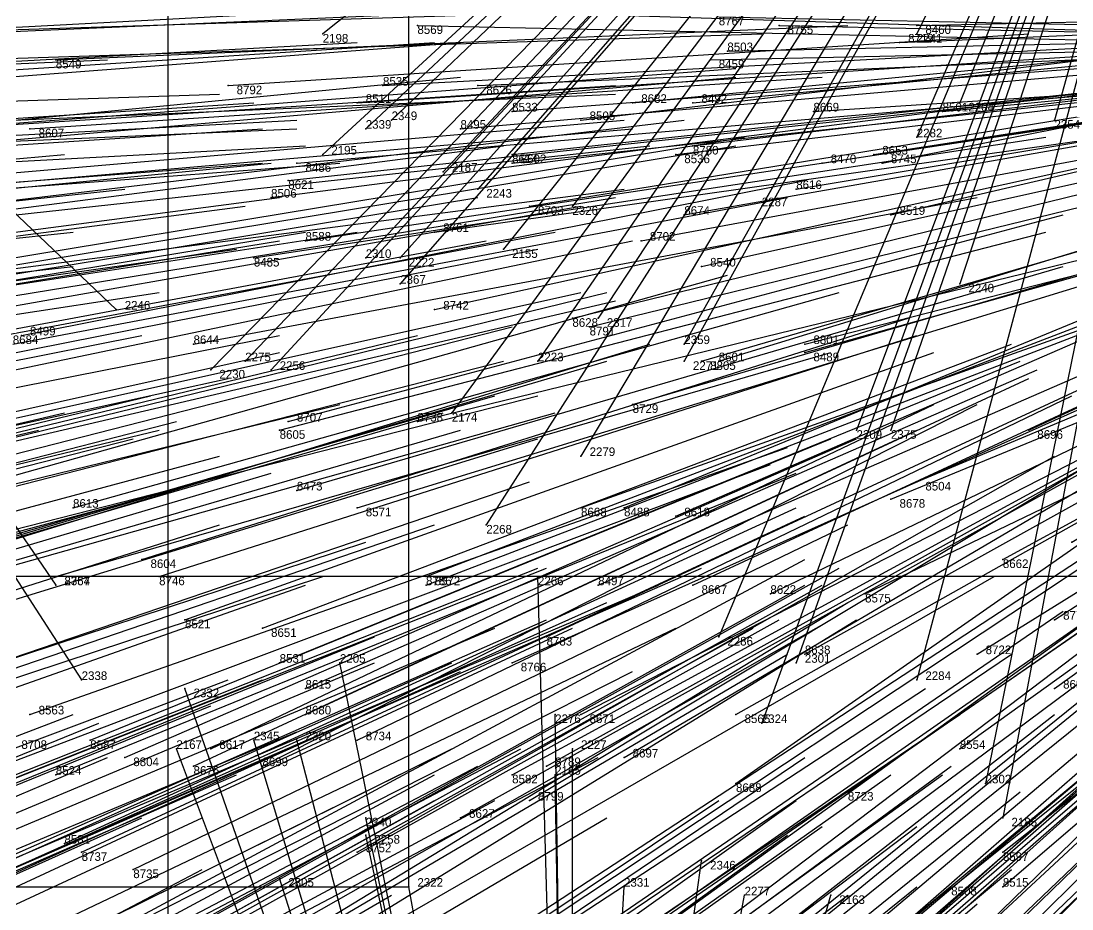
# Model space of a CAD drawing. Extents: x -0.5 to 0.59, y -0.5 to 0.59.
# Drawn here: x -0.23 to -0.108, y -0.1086 to -0.0055 of the extents above; entities that cross this region are included whole.
import ezdxf

# ---------------------------------------------------------------- set-up
doc = ezdxf.new("R2010")
doc.units = 0
for name, color, linetype in [('Clients', 3, 'CONTINUOUS'), ('Facilities', 3, 'CONTINUOUS'), ('Facilities_lines', 3, 'CONTINUOUS'), ('Min_max_boxes', 1, 'CONTINUOUS'), ('Normals', 1, 'CONTINUOUS'), ('Source_points', 5, 'CONTINUOUS'), ('Text', 3, 'CONTINUOUS')]:
    doc.layers.add(name, color=color, linetype=linetype)

msp = doc.modelspace()

# ---------------------------------------------------------------- linework, layer by layer
at = {"layer": 'Clients', "color": 5}
for p in [(-0.195, -0.007, -1.25), (-0.126, -0.007, -1.25), (-0.121, -0.015, -1.25), (-0.187, -0.017, -1.25), (-0.11, -0.017, -1.25), (-0.19, -0.018, -1.25), (-0.126, -0.019, -1.25), (-0.195, -0.021, -1.25), (-0.181, -0.023, -1.25), (-0.177, -0.025, -1.25), (-0.166, -0.027, -1.25), (-0.144, -0.027, -1.25), (-0.174, -0.032, -1.25), (-0.19, -0.033, -1.25), (-0.186, -0.033, -1.25), (-0.186, -0.036, -1.25), (-0.121, -0.036, -1.25), (-0.219, -0.039, -1.25), (-0.163, -0.04, -1.25), (-0.153, -0.043, -1.25), (-0.204, -0.045, -1.25), (-0.17, -0.045, -1.25), (-0.153, -0.045, -1.25), (-0.208, -0.046, -1.25), (-0.201, -0.046, -1.25), (-0.18, -0.051, -1.25), (-0.133, -0.053, -1.25), (-0.129, -0.053, -1.25), (-0.165, -0.056, -1.25), (-0.176, -0.064, -1.25), (-0.17, -0.07, -1.25), (-0.226, -0.071, -1.25), (-0.149, -0.077, -1.25), (-0.193, -0.08, -1.25), (-0.14, -0.08, -1.25), (-0.223, -0.082, -1.25), (-0.211, -0.083, -1.25), (-0.126, -0.082, -1.25), (-0.168, -0.086, -1.25), (-0.144, -0.087, -1.25), (-0.203, -0.089, -1.25), (-0.198, -0.089, -1.25), (-0.212, -0.09, -1.25), (-0.166, -0.09, -1.25), (-0.168, -0.093, -1.25), (-0.118, -0.094, -1.25), (-0.19, -0.098, -1.25), (-0.116, -0.098, -1.25), (-0.19, -0.1, -1.25), (-0.151, -0.103, -1.25), (-0.2, -0.105, -1.25), (-0.185, -0.106, -1.25), (-0.16, -0.106, -1.25), (-0.146, -0.107, -1.25), (-0.136, -0.107, -1.25)]:
    msp.add_point(p, dxfattribs=at)
at = {"layer": 'Facilities', "color": 3}
for p in [(-0.184, -0.006, -0.462), (-0.142, -0.006, -0.354), (-0.126, -0.006, -0.315), (-0.128, -0.008, -0.32), (-0.148, -0.009, -0.372), (-0.226, -0.01, -0.566), (-0.15, -0.01, -0.375), (-0.206, -0.013, -0.516), (-0.188, -0.013, -0.472), (-0.177, -0.013, -0.443), (-0.191, -0.015, -0.478), (-0.159, -0.015, -0.399), (-0.152, -0.015, -0.381), (-0.173, -0.016, -0.435), (-0.165, -0.017, -0.414), (-0.138, -0.016, -0.348), (-0.123, -0.016, -0.311), (-0.229, -0.018, -0.573), (-0.179, -0.018, -0.45), (-0.152, -0.02, -0.384), (-0.173, -0.021, -0.437), (-0.154, -0.021, -0.388), (-0.131, -0.021, -0.331), (-0.198, -0.022, -0.497), (-0.173, -0.022, -0.435), (-0.137, -0.022, -0.346), (-0.13, -0.022, -0.329), (-0.199, -0.024, -0.501), (-0.14, -0.025, -0.356), (-0.201, -0.026, -0.507), (-0.171, -0.027, -0.432), (-0.153, -0.028, -0.389), (-0.129, -0.028, -0.33), (-0.182, -0.03, -0.46), (-0.197, -0.031, -0.499), (-0.158, -0.031, -0.402), (-0.203, -0.033, -0.514), (-0.151, -0.034, -0.387), (-0.182, -0.039, -0.465), (-0.166, -0.04, -0.428), (-0.164, -0.041, -0.423), (-0.23, -0.042, -0.584), (-0.21, -0.043, -0.536), (-0.139, -0.043, -0.362), (-0.151, -0.045, -0.394), (-0.149, -0.045, -0.39), (-0.139, -0.044, -0.364), (-0.159, -0.05, -0.417), (-0.199, -0.052, -0.513), (-0.184, -0.052, -0.479), (-0.2, -0.053, -0.518), (-0.113, -0.053, -0.311), (-0.126, -0.059, -0.347), (-0.198, -0.06, -0.517), (-0.129, -0.061, -0.357), (-0.224, -0.062, -0.582), (-0.191, -0.062, -0.502), (-0.165, -0.062, -0.441), (-0.16, -0.062, -0.43), (-0.154, -0.063, -0.416), (-0.108, -0.066, -0.316), (-0.216, -0.068, -0.566), (-0.116, -0.068, -0.337), (-0.226, -0.07, -0.591), (-0.214, -0.07, -0.564), (-0.183, -0.07, -0.49), (-0.183, -0.071, -0.491), (-0.163, -0.071, -0.445), (-0.152, -0.071, -0.42), (-0.143, -0.072, -0.401), (-0.132, -0.072, -0.376), (-0.211, -0.075, -0.561), (-0.11, -0.075, -0.332), (-0.202, -0.076, -0.539), (-0.169, -0.077, -0.465), (-0.139, -0.079, -0.4), (-0.119, -0.079, -0.356), (-0.2, -0.08, -0.538), (-0.173, -0.08, -0.476), (-0.197, -0.083, -0.534), (-0.11, -0.083, -0.343), (-0.229, -0.086, -0.61), (-0.197, -0.086, -0.538), (-0.165, -0.086, -0.465), (-0.147, -0.086, -0.426), (-0.222, -0.089, -0.599), (-0.191, -0.089, -0.526), (-0.208, -0.09, -0.566), (-0.121, -0.09, -0.377), (-0.218, -0.091, -0.591), (-0.16, -0.091, -0.459), (-0.21, -0.092, -0.574), (-0.202, -0.092, -0.555), (-0.169, -0.092, -0.48), (-0.226, -0.093, -0.612), (-0.173, -0.093, -0.492), (-0.147, -0.094, -0.437), (-0.134, -0.095, -0.411), (-0.171, -0.096, -0.49), (-0.179, -0.098, -0.51), (-0.225, -0.101, -0.617), (-0.223, -0.102, -0.614), (-0.191, -0.102, -0.541), (-0.116, -0.102, -0.388), (-0.217, -0.104, -0.603), (-0.116, -0.106, -0.394), (-0.123, -0.107, -0.407)]:
    msp.add_point(p, dxfattribs=at)
at = {"layer": 'Facilities_lines', "color": 3}
for p, q in [((-0.082, 0.083, -1.25), (-0.208, -0.046, -1.25)), ((-0.082, 0.083, -1.25), (-0.204, -0.045, -1.25)), ((-0.082, 0.083, -1.25), (-0.201, -0.046, -1.25)), ((-0.082, 0.083, -1.25), (-0.195, -0.021, -1.25)), ((-0.082, 0.083, -1.25), (-0.195, -0.007, -1.25)), ((-0.082, 0.083, -1.25), (-0.19, -0.018, -1.25)), ((-0.082, 0.083, -1.25), (-0.19, -0.033, -1.25)), ((-0.082, 0.083, -1.25), (-0.187, -0.017, -1.25)), ((-0.082, 0.083, -1.25), (-0.186, -0.033, -1.25)), ((-0.082, 0.083, -1.25), (-0.186, -0.036, -1.25)), ((-0.082, 0.083, -1.25), (-0.181, -0.023, -1.25)), ((-0.082, 0.083, -1.25), (-0.18, -0.051, -1.25)), ((-0.082, 0.083, -1.25), (-0.177, -0.025, -1.25)), ((-0.082, 0.083, -1.25), (-0.176, -0.064, -1.25)), ((-0.082, 0.083, -1.25), (-0.174, -0.032, -1.25)), ((-0.082, 0.083, -1.25), (-0.17, -0.045, -1.25)), ((-0.082, 0.083, -1.25), (-0.166, -0.027, -1.25)), ((-0.082, 0.083, -1.25), (-0.165, -0.056, -1.25)), ((-0.082, 0.083, -1.25), (-0.163, -0.04, -1.25)), ((-0.082, 0.083, -1.25), (-0.153, -0.045, -1.25)), ((-0.082, 0.083, -1.25), (-0.153, -0.043, -1.25)), ((-0.082, 0.083, -1.25), (-0.149, -0.077, -1.25)), ((-0.082, 0.083, -1.25), (-0.144, -0.027, -1.25)), ((-0.082, 0.083, -1.25), (-0.144, -0.087, -1.25)), ((-0.082, 0.083, -1.25), (-0.14, -0.08, -1.25)), ((-0.082, 0.083, -1.25), (-0.133, -0.053, -1.25)), ((-0.082, 0.083, -1.25), (-0.129, -0.053, -1.25)), ((-0.082, 0.083, -1.25), (-0.126, -0.082, -1.25)), ((-0.082, 0.083, -1.25), (-0.126, -0.007, -1.25)), ((-0.082, 0.083, -1.25), (-0.126, -0.019, -1.25)), ((-0.082, 0.083, -1.25), (-0.121, -0.036, -1.25)), ((-0.082, 0.083, -1.25), (-0.121, -0.015, -1.25)), ((-0.082, 0.083, -1.25), (-0.118, -0.094, -1.25)), ((-0.082, 0.083, -1.25), (-0.116, -0.098, -1.25)), ((-0.082, 0.083, -1.25), (-0.11, -0.017, -1.25)), ((-0.302, 0.04, -1.25), (-0.219, -0.039, -1.25)), ((-0.302, 0.04, -1.25), (-0.226, -0.071, -1.25)), ((-0.302, 0.04, -1.25), (-0.223, -0.082, -1.25)), ((-0.166, -0.212, -1.25), (-0.17, -0.07, -1.25)), ((-0.166, -0.212, -1.25), (-0.193, -0.08, -1.25)), ((-0.166, -0.212, -1.25), (-0.211, -0.083, -1.25)), ((-0.166, -0.212, -1.25), (-0.168, -0.086, -1.25)), ((-0.166, -0.212, -1.25), (-0.203, -0.089, -1.25)), ((-0.166, -0.212, -1.25), (-0.198, -0.089, -1.25)), ((-0.166, -0.212, -1.25), (-0.212, -0.09, -1.25)), ((-0.166, -0.212, -1.25), (-0.166, -0.09, -1.25)), ((-0.166, -0.212, -1.25), (-0.168, -0.093, -1.25)), ((-0.166, -0.212, -1.25), (-0.19, -0.098, -1.25)), ((-0.166, -0.212, -1.25), (-0.19, -0.1, -1.25)), ((-0.166, -0.212, -1.25), (-0.151, -0.103, -1.25)), ((-0.166, -0.212, -1.25), (-0.2, -0.105, -1.25)), ((-0.166, -0.212, -1.25), (-0.185, -0.106, -1.25)), ((-0.166, -0.212, -1.25), (-0.16, -0.106, -1.25)), ((-0.166, -0.212, -1.25), (-0.136, -0.107, -1.25)), ((-0.166, -0.212, -1.25), (-0.146, -0.107, -1.25))]:
    msp.add_line(p, q, dxfattribs=at)
at = {"layer": 'Min_max_boxes', "color": 1}
for p, q in [((-0.213, 0.278, -1.25), (-0.213, -0.119, -1.25)), ((-0.213, 0.278, -1.25), (-0.213, -0.119, -1.25)), ((-0.185, -0.106, -1.25), (-0.185, 0.214, -1.25)), ((-0.185, -0.106, -1.25), (-0.185, 0.214, -1.25)), ((0.065, -0.07, -1.25), (-0.306, -0.07, -1.25)), ((0.065, -0.07, -1.25), (-0.306, -0.07, -1.25)), ((-0.437, -0.106, -1.25), (-0.185, -0.106, -1.25)), ((-0.437, -0.106, -1.25), (-0.185, -0.106, -1.25)), ((-0.185, -0.106, -1.25), (-0.185, -0.106, -1.25))]:
    msp.add_line(p, q, dxfattribs=at)
at = {"layer": 'Normals', "color": 1}
for p, q in [((-0.264, -0.008, -0.66), (-0.171, -0.003, -0.698)), ((-0.261, -0.008, -0.654), (-0.169, -0.004, -0.691)), ((-0.246, -0.007, -0.615), (-0.153, -0.004, -0.651)), ((-0.186, -0.004, -0.465), (-0.093, -0.007, -0.503)), ((-0.13, -0.022, -0.329), (-0.039, -0.004, -0.367)), ((-0.128, -0.008, -0.32), (-0.036, -0.004, -0.359)), ((-0.126, -0.006, -0.315), (-0.034, -0.004, -0.354)), ((-0.226, -0.01, -0.566), (-0.134, -0.006, -0.604)), ((-0.184, -0.006, -0.462), (-0.092, -0.008, -0.5)), ((-0.165, -0.017, -0.414), (-0.073, -0.006, -0.451)), ((-0.159, -0.015, -0.399), (-0.066, -0.006, -0.436)), ((-0.152, -0.015, -0.381), (-0.059, -0.006, -0.418)), ((-0.149, -0.005, -0.373), (-0.056, -0.007, -0.411)), ((-0.142, -0.006, -0.354), (-0.049, -0.008, -0.391)), ((-0.236, -0.01, -0.591), (-0.144, -0.007, -0.63)), ((-0.206, -0.013, -0.516), (-0.113, -0.007, -0.553)), ((-0.195, -0.007, -1.25), (-0.195, -0.007, -1.15)), ((-0.148, -0.009, -0.372), (-0.056, -0.007, -0.409)), ((-0.131, -0.021, -0.331), (-0.041, -0.007, -0.372)), ((-0.129, -0.028, -0.33), (-0.039, -0.007, -0.369)), ((-0.126, -0.007, -1.25), (-0.126, -0.007, -1.15)), ((-0.123, -0.016, -0.311), (-0.031, -0.007, -0.349)), ((-0.283, -0.013, -0.709), (-0.191, -0.008, -0.746)), ((-0.275, -0.014, -0.688), (-0.182, -0.008, -0.725)), ((-0.271, -0.015, -0.679), (-0.179, -0.008, -0.716)), ((-0.188, -0.013, -0.472), (-0.095, -0.008, -0.508)), ((-0.15, -0.01, -0.375), (-0.057, -0.008, -0.413)), ((-0.137, -0.022, -0.346), (-0.046, -0.008, -0.387)), ((-0.191, -0.015, -0.478), (-0.098, -0.009, -0.514)), ((-0.177, -0.013, -0.443), (-0.085, -0.009, -0.482)), ((-0.173, -0.016, -0.435), (-0.081, -0.009, -0.472)), ((-0.152, -0.02, -0.384), (-0.06, -0.009, -0.422)), ((-0.313, -0.014, -0.784), (-0.22, -0.01, -0.821)), ((-0.179, -0.018, -0.45), (-0.087, -0.01, -0.488)), ((-0.154, -0.021, -0.388), (-0.062, -0.01, -0.425)), ((-0.14, -0.025, -0.356), (-0.05, -0.01, -0.397)), ((-0.138, -0.016, -0.348), (-0.046, -0.01, -0.387)), ((-0.272, -0.021, -0.682), (-0.179, -0.012, -0.719)), ((-0.239, -0.018, -0.6), (-0.147, -0.011, -0.638)), ((-0.239, -0.02, -0.6), (-0.147, -0.012, -0.638)), ((-0.229, -0.018, -0.573), (-0.137, -0.012, -0.612)), ((-0.173, -0.021, -0.437), (-0.081, -0.011, -0.474)), ((-0.173, -0.022, -0.435), (-0.08, -0.012, -0.472)), ((-0.171, -0.027, -0.432), (-0.079, -0.012, -0.468)), ((-0.153, -0.028, -0.389), (-0.062, -0.012, -0.426)), ((-0.254, -0.019, -0.637), (-0.161, -0.013, -0.673)), ((-0.3, -0.017, -0.752), (-0.207, -0.014, -0.789)), ((-0.254, -0.018, -0.636), (-0.161, -0.014, -0.672)), ((-0.201, -0.026, -0.507), (-0.108, -0.014, -0.542)), ((-0.199, -0.024, -0.501), (-0.106, -0.014, -0.536)), ((-0.198, -0.022, -0.497), (-0.105, -0.014, -0.533)), ((-0.158, -0.031, -0.402), (-0.066, -0.014, -0.439)), ((-0.151, -0.034, -0.387), (-0.061, -0.014, -0.425)), ((-0.113, -0.053, -0.311), (-0.029, -0.014, -0.349)), ((-0.296, -0.021, -0.741), (-0.203, -0.015, -0.778)), ((-0.121, -0.015, -1.25), (-0.121, -0.015, -1.15)), ((-0.291, -0.022, -0.729), (-0.198, -0.017, -0.766)), ((-0.253, -0.025, -0.634), (-0.16, -0.017, -0.671)), ((-0.245, -0.028, -0.616), (-0.153, -0.017, -0.655)), ((-0.197, -0.031, -0.499), (-0.104, -0.017, -0.534)), ((-0.187, -0.017, -1.25), (-0.187, -0.017, -1.15)), ((-0.182, -0.03, -0.46), (-0.09, -0.017, -0.499)), ((-0.11, -0.017, -1.25), (-0.11, -0.017, -1.15)), ((-0.294, -0.024, -0.739), (-0.202, -0.018, -0.775)), ((-0.29, -0.022, -0.728), (-0.198, -0.018, -0.765)), ((-0.251, -0.026, -0.631), (-0.159, -0.018, -0.668)), ((-0.19, -0.018, -1.25), (-0.19, -0.018, -1.15)), ((-0.166, -0.04, -0.428), (-0.076, -0.018, -0.464)), ((-0.149, -0.045, -0.39), (-0.061, -0.018, -0.428)), ((-0.108, -0.066, -0.316), (-0.028, -0.018, -0.353)), ((-0.237, -0.034, -0.597), (-0.146, -0.019, -0.636)), ((-0.203, -0.033, -0.514), (-0.111, -0.019, -0.55)), ((-0.182, -0.039, -0.465), (-0.091, -0.019, -0.502)), ((-0.164, -0.041, -0.423), (-0.074, -0.019, -0.46)), ((-0.151, -0.045, -0.394), (-0.062, -0.019, -0.431)), ((-0.139, -0.044, -0.364), (-0.05, -0.019, -0.402)), ((-0.126, -0.019, -1.25), (-0.126, -0.019, -1.15)), ((-0.29, -0.025, -0.727), (-0.197, -0.02, -0.764)), ((-0.267, -0.032, -0.671), (-0.174, -0.02, -0.708)), ((-0.249, -0.03, -0.626), (-0.157, -0.02, -0.664)), ((-0.238, -0.035, -0.602), (-0.147, -0.02, -0.641)), ((-0.139, -0.043, -0.362), (-0.049, -0.02, -0.401)), ((-0.317, -0.029, -0.797), (-0.225, -0.021, -0.835)), ((-0.195, -0.021, -1.25), (-0.195, -0.021, -1.15)), ((-0.294, -0.029, -0.74), (-0.202, -0.022, -0.777)), ((-0.293, -0.031, -0.737), (-0.201, -0.022, -0.774)), ((-0.285, -0.029, -0.717), (-0.193, -0.022, -0.755)), ((-0.181, -0.023, -1.25), (-0.181, -0.023, -1.15)), ((-0.126, -0.059, -0.347), (-0.04, -0.023, -0.385)), ((-0.23, -0.042, -0.584), (-0.139, -0.024, -0.623)), ((-0.159, -0.05, -0.417), (-0.07, -0.024, -0.455)), ((-0.116, -0.068, -0.337), (-0.035, -0.024, -0.375)), ((-0.311, -0.035, -0.782), (-0.218, -0.025, -0.819)), ((-0.252, -0.037, -0.636), (-0.16, -0.025, -0.673)), ((-0.177, -0.025, -1.25), (-0.177, -0.025, -1.15)), ((-0.11, -0.075, -0.332), (-0.032, -0.025, -0.37)), ((-0.292, -0.038, -0.737), (-0.2, -0.026, -0.774)), ((-0.268, -0.041, -0.678), (-0.177, -0.026, -0.715)), ((-0.253, -0.041, -0.641), (-0.161, -0.026, -0.678)), ((-0.231, -0.043, -0.588), (-0.141, -0.026, -0.627)), ((-0.21, -0.043, -0.536), (-0.119, -0.026, -0.573)), ((-0.154, -0.063, -0.416), (-0.069, -0.026, -0.452)), ((-0.129, -0.061, -0.357), (-0.044, -0.026, -0.395)), ((-0.296, -0.039, -0.746), (-0.204, -0.027, -0.783)), ((-0.256, -0.043, -0.65), (-0.165, -0.027, -0.687)), ((-0.199, -0.052, -0.513), (-0.109, -0.028, -0.551)), ((-0.166, -0.027, -1.25), (-0.166, -0.027, -1.15)), ((-0.16, -0.062, -0.43), (-0.075, -0.027, -0.468)), ((-0.144, -0.027, -1.25), (-0.144, -0.027, -1.15)), ((-0.11, -0.083, -0.343), (-0.034, -0.028, -0.38)), ((-0.316, -0.04, -0.796), (-0.224, -0.03, -0.834)), ((-0.288, -0.045, -0.73), (-0.197, -0.03, -0.767)), ((-0.282, -0.044, -0.714), (-0.191, -0.03, -0.751)), ((-0.259, -0.047, -0.659), (-0.168, -0.03, -0.695)), ((-0.2, -0.053, -0.518), (-0.111, -0.03, -0.556)), ((-0.184, -0.052, -0.479), (-0.094, -0.03, -0.516)), ((-0.119, -0.079, -0.356), (-0.04, -0.03, -0.393)), ((-0.292, -0.046, -0.738), (-0.2, -0.031, -0.776)), ((-0.267, -0.048, -0.678), (-0.176, -0.031, -0.715)), ((-0.25, -0.05, -0.637), (-0.159, -0.031, -0.675)), ((-0.165, -0.062, -0.441), (-0.078, -0.031, -0.478)), ((-0.297, -0.045, -0.751), (-0.205, -0.032, -0.788)), ((-0.261, -0.05, -0.665), (-0.17, -0.032, -0.702)), ((-0.174, -0.032, -1.25), (-0.174, -0.032, -1.15)), ((-0.152, -0.071, -0.42), (-0.068, -0.032, -0.457)), ((-0.143, -0.072, -0.401), (-0.06, -0.032, -0.438)), ((-0.132, -0.072, -0.376), (-0.049, -0.032, -0.415)), ((-0.316, -0.044, -0.798), (-0.224, -0.034, -0.836)), ((-0.198, -0.06, -0.517), (-0.109, -0.034, -0.555)), ((-0.19, -0.033, -1.25), (-0.19, -0.033, -1.15)), ((-0.186, -0.033, -1.25), (-0.186, -0.033, -1.15)), ((-0.163, -0.071, -0.445), (-0.078, -0.034, -0.482)), ((-0.139, -0.079, -0.4), (-0.058, -0.034, -0.437)), ((-0.237, -0.06, -0.611), (-0.148, -0.035, -0.648)), ((-0.191, -0.062, -0.502), (-0.103, -0.035, -0.54)), ((-0.186, -0.036, -1.25), (-0.186, -0.036, -1.15)), ((-0.121, -0.036, -1.25), (-0.121, -0.036, -1.15)), ((-0.121, -0.09, -0.377), (-0.046, -0.036, -0.415)), ((-0.305, -0.051, -0.774), (-0.214, -0.037, -0.811)), ((-0.255, -0.057, -0.654), (-0.165, -0.037, -0.692)), ((-0.252, -0.059, -0.647), (-0.162, -0.037, -0.686)), ((-0.224, -0.062, -0.582), (-0.135, -0.037, -0.618)), ((-0.183, -0.07, -0.49), (-0.097, -0.037, -0.528)), ((-0.251, -0.059, -0.646), (-0.161, -0.038, -0.684)), ((-0.219, -0.039, -1.25), (-0.219, -0.039, -1.15)), ((-0.183, -0.071, -0.491), (-0.097, -0.038, -0.53)), ((-0.169, -0.077, -0.465), (-0.085, -0.038, -0.503)), ((-0.216, -0.068, -0.566), (-0.127, -0.04, -0.602)), ((-0.163, -0.04, -1.25), (-0.163, -0.04, -1.15)), ((-0.263, -0.064, -0.677), (-0.173, -0.041, -0.714)), ((-0.147, -0.086, -0.426), (-0.067, -0.041, -0.465)), ((-0.147, -0.094, -0.437), (-0.071, -0.041, -0.474)), ((-0.307, -0.06, -0.782), (-0.216, -0.042, -0.819)), ((-0.291, -0.06, -0.743), (-0.2, -0.042, -0.781)), ((-0.275, -0.064, -0.706), (-0.184, -0.042, -0.742)), ((-0.214, -0.07, -0.564), (-0.126, -0.042, -0.601)), ((-0.173, -0.08, -0.476), (-0.088, -0.042, -0.513)), ((-0.245, -0.07, -0.637), (-0.157, -0.043, -0.675)), ((-0.202, -0.076, -0.539), (-0.115, -0.043, -0.577)), ((-0.153, -0.043, -1.25), (-0.153, -0.043, -1.15)), ((-0.134, -0.095, -0.411), (-0.059, -0.043, -0.451)), ((-0.29, -0.064, -0.743), (-0.2, -0.044, -0.781)), ((-0.264, -0.068, -0.682), (-0.174, -0.045, -0.719)), ((-0.25, -0.071, -0.65), (-0.162, -0.045, -0.689)), ((-0.226, -0.07, -0.591), (-0.136, -0.044, -0.627)), ((-0.211, -0.075, -0.561), (-0.124, -0.044, -0.598)), ((-0.204, -0.045, -1.25), (-0.204, -0.045, -1.15)), ((-0.2, -0.08, -0.538), (-0.114, -0.045, -0.576)), ((-0.17, -0.045, -1.25), (-0.17, -0.045, -1.15)), ((-0.165, -0.086, -0.465), (-0.083, -0.044, -0.503)), ((-0.16, -0.091, -0.459), (-0.08, -0.044, -0.497)), ((-0.153, -0.045, -1.25), (-0.153, -0.045, -1.15)), ((-0.116, -0.102, -0.388), (-0.044, -0.045, -0.426)), ((-0.208, -0.046, -1.25), (-0.208, -0.046, -1.15)), ((-0.201, -0.046, -1.25), (-0.201, -0.046, -1.15)), ((-0.197, -0.083, -0.534), (-0.112, -0.046, -0.572)), ((-0.116, -0.106, -0.394), (-0.046, -0.046, -0.432)), ((-0.297, -0.067, -0.76), (-0.206, -0.047, -0.798)), ((-0.197, -0.086, -0.538), (-0.113, -0.047, -0.575)), ((-0.169, -0.092, -0.48), (-0.088, -0.047, -0.518)), ((-0.171, -0.096, -0.49), (-0.091, -0.048, -0.527)), ((-0.306, -0.071, -0.784), (-0.215, -0.049, -0.821)), ((-0.283, -0.072, -0.731), (-0.193, -0.05, -0.768)), ((-0.265, -0.075, -0.688), (-0.175, -0.049, -0.724)), ((-0.26, -0.072, -0.675), (-0.17, -0.049, -0.712)), ((-0.208, -0.09, -0.566), (-0.124, -0.05, -0.604)), ((-0.202, -0.092, -0.555), (-0.119, -0.05, -0.592)), ((-0.191, -0.089, -0.526), (-0.108, -0.049, -0.564)), ((-0.173, -0.093, -0.492), (-0.092, -0.049, -0.529)), ((-0.123, -0.107, -0.407), (-0.051, -0.049, -0.445)), ((-0.315, -0.072, -0.808), (-0.225, -0.051, -0.845)), ((-0.27, -0.077, -0.703), (-0.181, -0.051, -0.739)), ((-0.257, -0.076, -0.67), (-0.168, -0.051, -0.708)), ((-0.18, -0.051, -1.25), (-0.18, -0.051, -1.15)), ((-0.302, -0.075, -0.777), (-0.212, -0.052, -0.814)), ((-0.318, -0.074, -0.816), (-0.228, -0.053, -0.854)), ((-0.305, -0.075, -0.785), (-0.214, -0.053, -0.821)), ((-0.268, -0.079, -0.698), (-0.179, -0.053, -0.735)), ((-0.21, -0.092, -0.574), (-0.126, -0.053, -0.612)), ((-0.179, -0.098, -0.51), (-0.098, -0.053, -0.547)), ((-0.133, -0.053, -1.25), (-0.133, -0.053, -1.15)), ((-0.129, -0.053, -1.25), (-0.129, -0.053, -1.15)), ((-0.307, -0.077, -0.792), (-0.217, -0.054, -0.828)), ((-0.258, -0.081, -0.676), (-0.17, -0.054, -0.714)), ((-0.222, -0.089, -0.599), (-0.136, -0.054, -0.635)), ((-0.218, -0.091, -0.591), (-0.133, -0.054, -0.628)), ((-0.134, -0.113, -0.439), (-0.064, -0.054, -0.477)), ((-0.13, -0.115, -0.433), (-0.06, -0.054, -0.471)), ((-0.296, -0.08, -0.766), (-0.207, -0.056, -0.804)), ((-0.229, -0.086, -0.61), (-0.141, -0.055, -0.647)), ((-0.191, -0.102, -0.541), (-0.11, -0.056, -0.578)), ((-0.165, -0.056, -1.25), (-0.165, -0.056, -1.15)), ((-0.151, -0.112, -0.47), (-0.077, -0.056, -0.508)), ((-0.141, -0.113, -0.453), (-0.07, -0.055, -0.492)), ((-0.231, -0.09, -0.619), (-0.143, -0.057, -0.655)), ((-0.133, -0.118, -0.443), (-0.062, -0.057, -0.48)), ((-0.128, -0.12, -0.438), (-0.06, -0.057, -0.476)), ((-0.289, -0.084, -0.753), (-0.201, -0.058, -0.791)), ((-0.226, -0.093, -0.612), (-0.14, -0.058, -0.648)), ((-0.127, -0.122, -0.44), (-0.06, -0.058, -0.478)), ((-0.298, -0.083, -0.773), (-0.209, -0.059, -0.811)), ((-0.259, -0.089, -0.684), (-0.171, -0.059, -0.722)), ((-0.15, -0.119, -0.479), (-0.078, -0.061, -0.517)), ((-0.225, -0.101, -0.617), (-0.14, -0.062, -0.653)), ((-0.14, -0.124, -0.469), (-0.071, -0.062, -0.506)), ((-0.223, -0.102, -0.614), (-0.139, -0.063, -0.651)), ((-0.175, -0.114, -0.522), (-0.098, -0.063, -0.56)), ((-0.165, -0.116, -0.504), (-0.089, -0.063, -0.541)), ((-0.295, -0.092, -0.772), (-0.207, -0.064, -0.81)), ((-0.27, -0.094, -0.716), (-0.182, -0.064, -0.753)), ((-0.217, -0.104, -0.603), (-0.134, -0.064, -0.641)), ((-0.176, -0.064, -1.25), (-0.176, -0.064, -1.15)), ((-0.278, -0.095, -0.735), (-0.19, -0.066, -0.772)), ((-0.182, -0.117, -0.54), (-0.104, -0.066, -0.578)), ((-0.169, -0.119, -0.516), (-0.092, -0.066, -0.553)), ((-0.133, -0.131, -0.468), (-0.066, -0.067, -0.505)), ((-0.221, -0.112, -0.619), (-0.139, -0.068, -0.656)), ((-0.256, -0.103, -0.689), (-0.17, -0.069, -0.727)), ((-0.255, -0.103, -0.686), (-0.169, -0.069, -0.725)), ((-0.236, -0.106, -0.648), (-0.151, -0.069, -0.685)), ((-0.216, -0.114, -0.612), (-0.135, -0.069, -0.649)), ((-0.283, -0.099, -0.749), (-0.195, -0.07, -0.786)), ((-0.197, -0.116, -0.572), (-0.117, -0.07, -0.61)), ((-0.17, -0.07, -1.25), (-0.17, -0.07, -1.15)), ((-0.285, -0.102, -0.757), (-0.197, -0.071, -0.794)), ((-0.241, -0.107, -0.66), (-0.156, -0.071, -0.697)), ((-0.226, -0.071, -1.25), (-0.226, -0.071, -1.15)), ((-0.22, -0.116, -0.622), (-0.139, -0.071, -0.659)), ((-0.218, -0.116, -0.618), (-0.137, -0.071, -0.655)), ((-0.151, -0.13, -0.498), (-0.08, -0.071, -0.536)), ((-0.148, -0.132, -0.496), (-0.078, -0.071, -0.533)), ((-0.247, -0.111, -0.676), (-0.162, -0.073, -0.714)), ((-0.213, -0.121, -0.612), (-0.134, -0.073, -0.65)), ((-0.185, -0.126, -0.56), (-0.109, -0.074, -0.599)), ((-0.253, -0.112, -0.693), (-0.169, -0.075, -0.731)), ((-0.223, -0.12, -0.633), (-0.142, -0.075, -0.67)), ((-0.217, -0.121, -0.62), (-0.136, -0.075, -0.658)), ((-0.211, -0.123, -0.612), (-0.133, -0.075, -0.65)), ((-0.181, -0.129, -0.556), (-0.106, -0.075, -0.594)), ((-0.261, -0.112, -0.709), (-0.175, -0.076, -0.746)), ((-0.25, -0.115, -0.688), (-0.166, -0.076, -0.726)), ((-0.238, -0.116, -0.661), (-0.154, -0.076, -0.698)), ((-0.226, -0.121, -0.641), (-0.145, -0.076, -0.677)), ((-0.146, -0.141, -0.507), (-0.079, -0.076, -0.544)), ((-0.275, -0.112, -0.742), (-0.189, -0.077, -0.779)), ((-0.158, -0.139, -0.526), (-0.088, -0.078, -0.563)), ((-0.149, -0.077, -1.25), (-0.149, -0.077, -1.15)), ((-0.221, -0.126, -0.637), (-0.141, -0.079, -0.673)), ((-0.192, -0.131, -0.581), (-0.115, -0.079, -0.619)), ((-0.275, -0.116, -0.745), (-0.189, -0.08, -0.782)), ((-0.265, -0.118, -0.724), (-0.18, -0.08, -0.761)), ((-0.193, -0.08, -1.25), (-0.193, -0.08, -1.15)), ((-0.178, -0.135, -0.558), (-0.104, -0.08, -0.597)), ((-0.162, -0.14, -0.535), (-0.091, -0.08, -0.573)), ((-0.14, -0.08, -1.25), (-0.14, -0.08, -1.15)), ((-0.263, -0.119, -0.722), (-0.179, -0.081, -0.759)), ((-0.242, -0.123, -0.678), (-0.159, -0.081, -0.715)), ((-0.293, -0.115, -0.788), (-0.206, -0.082, -0.824)), ((-0.288, -0.116, -0.777), (-0.202, -0.082, -0.813)), ((-0.223, -0.082, -1.25), (-0.223, -0.082, -1.15)), ((-0.211, -0.083, -1.25), (-0.211, -0.083, -1.15)), ((-0.203, -0.134, -0.608), (-0.125, -0.083, -0.645)), ((-0.161, -0.145, -0.542), (-0.092, -0.083, -0.58)), ((-0.126, -0.082, -1.25), (-0.126, -0.082, -1.15)), ((-0.294, -0.12, -0.794), (-0.208, -0.085, -0.831)), ((-0.31, -0.119, -0.831), (-0.224, -0.086, -0.868)), ((-0.198, -0.138, -0.603), (-0.121, -0.086, -0.64)), ((-0.183, -0.143, -0.581), (-0.11, -0.086, -0.619)), ((-0.168, -0.086, -1.25), (-0.168, -0.086, -1.15)), ((-0.307, -0.122, -0.825), (-0.221, -0.087, -0.863)), ((-0.179, -0.145, -0.575), (-0.107, -0.087, -0.613)), ((-0.144, -0.087, -1.25), (-0.144, -0.087, -1.15)), ((-0.284, -0.124, -0.775), (-0.198, -0.088, -0.811)), ((-0.203, -0.089, -1.25), (-0.203, -0.089, -1.15)), ((-0.198, -0.089, -1.25), (-0.198, -0.089, -1.15)), ((-0.173, -0.15, -0.573), (-0.103, -0.089, -0.611)), ((-0.284, -0.127, -0.778), (-0.199, -0.09, -0.815)), ((-0.263, -0.131, -0.735), (-0.18, -0.09, -0.772)), ((-0.254, -0.133, -0.717), (-0.172, -0.09, -0.754)), ((-0.212, -0.09, -1.25), (-0.212, -0.09, -1.15)), ((-0.166, -0.09, -1.25), (-0.166, -0.09, -1.15)), ((-0.305, -0.127, -0.826), (-0.22, -0.091, -0.864)), ((-0.265, -0.132, -0.741), (-0.182, -0.091, -0.778)), ((-0.245, -0.134, -0.699), (-0.163, -0.091, -0.737)), ((-0.216, -0.143, -0.648), (-0.139, -0.091, -0.684)), ((-0.259, -0.135, -0.731), (-0.177, -0.092, -0.768)), ((-0.197, -0.147, -0.614), (-0.122, -0.092, -0.651)), ((-0.29, -0.13, -0.794), (-0.205, -0.093, -0.831)), ((-0.264, -0.137, -0.743), (-0.182, -0.093, -0.78)), ((-0.204, -0.146, -0.628), (-0.129, -0.093, -0.665)), ((-0.198, -0.147, -0.617), (-0.123, -0.093, -0.654)), ((-0.168, -0.093, -1.25), (-0.168, -0.093, -1.15)), ((-0.186, -0.153, -0.603), (-0.114, -0.095, -0.64)), ((-0.168, -0.159, -0.579), (-0.102, -0.095, -0.616)), ((-0.162, -0.159, -0.568), (-0.096, -0.094, -0.605)), ((-0.118, -0.094, -1.25), (-0.118, -0.094, -1.15)), ((-0.263, -0.141, -0.746), (-0.182, -0.096, -0.783)), ((-0.257, -0.14, -0.731), (-0.175, -0.096, -0.769)), ((-0.227, -0.148, -0.677), (-0.149, -0.096, -0.713)), ((-0.216, -0.15, -0.658), (-0.14, -0.096, -0.694)), ((-0.301, -0.136, -0.825), (-0.216, -0.098, -0.862)), ((-0.293, -0.137, -0.809), (-0.209, -0.098, -0.847)), ((-0.242, -0.145, -0.705), (-0.162, -0.098, -0.742)), ((-0.19, -0.098, -1.25), (-0.19, -0.098, -1.15)), ((-0.116, -0.098, -1.25), (-0.116, -0.098, -1.15)), ((-0.216, -0.154, -0.664), (-0.141, -0.1, -0.701)), ((-0.213, -0.153, -0.656), (-0.137, -0.099, -0.692)), ((-0.2, -0.155, -0.632), (-0.126, -0.099, -0.67)), ((-0.19, -0.1, -1.25), (-0.19, -0.1, -1.15)), ((-0.151, -0.103, -1.25), (-0.151, -0.103, -1.15)), ((-0.291, -0.147, -0.815), (-0.209, -0.104, -0.853)), ((-0.186, -0.163, -0.618), (-0.115, -0.104, -0.656)), ((-0.171, -0.168, -0.598), (-0.104, -0.104, -0.636)), ((-0.2, -0.105, -1.25), (-0.2, -0.105, -1.15)), ((-0.198, -0.164, -0.642), (-0.126, -0.106, -0.681)), ((-0.193, -0.165, -0.633), (-0.122, -0.106, -0.672)), ((-0.185, -0.106, -1.25), (-0.185, -0.106, -1.15)), ((-0.172, -0.171, -0.607), (-0.106, -0.106, -0.645)), ((-0.16, -0.106, -1.25), (-0.16, -0.106, -1.15)), ((-0.267, -0.153, -0.771), (-0.187, -0.107, -0.808)), ((-0.208, -0.163, -0.66), (-0.134, -0.107, -0.698)), ((-0.146, -0.107, -1.25), (-0.146, -0.107, -1.15)), ((-0.136, -0.107, -1.25), (-0.136, -0.107, -1.15)), ((-0.213, -0.163, -0.67), (-0.138, -0.108, -0.706)), ((-0.189, -0.168, -0.632), (-0.119, -0.108, -0.671))]:
    msp.add_line(p, q, dxfattribs=at)
at = {"layer": 'Source_points', "color": 5}
for p in [(-0.184, -0.006, -0.462), (-0.142, -0.006, -0.354), (-0.126, -0.006, -0.315), (-0.195, -0.007, -1.25), (-0.126, -0.007, -1.25), (-0.128, -0.008, -0.32), (-0.148, -0.009, -0.372), (-0.226, -0.01, -0.566), (-0.15, -0.01, -0.375), (-0.206, -0.013, -0.516), (-0.188, -0.013, -0.472), (-0.177, -0.013, -0.443), (-0.191, -0.015, -0.478), (-0.159, -0.015, -0.399), (-0.152, -0.015, -0.381), (-0.121, -0.015, -1.25), (-0.187, -0.017, -1.25), (-0.173, -0.016, -0.435), (-0.165, -0.017, -0.414), (-0.138, -0.016, -0.348), (-0.123, -0.016, -0.311), (-0.11, -0.017, -1.25), (-0.229, -0.018, -0.573), (-0.19, -0.018, -1.25), (-0.179, -0.018, -0.45), (-0.126, -0.019, -1.25), (-0.152, -0.02, -0.384), (-0.195, -0.021, -1.25), (-0.173, -0.021, -0.437), (-0.154, -0.021, -0.388), (-0.131, -0.021, -0.331), (-0.198, -0.022, -0.497), (-0.181, -0.023, -1.25), (-0.173, -0.022, -0.435), (-0.137, -0.022, -0.346), (-0.13, -0.022, -0.329), (-0.199, -0.024, -0.501), (-0.177, -0.025, -1.25), (-0.14, -0.025, -0.356), (-0.201, -0.026, -0.507), (-0.171, -0.027, -0.432), (-0.166, -0.027, -1.25), (-0.153, -0.028, -0.389), (-0.144, -0.027, -1.25), (-0.129, -0.028, -0.33), (-0.182, -0.03, -0.46), (-0.197, -0.031, -0.499), (-0.158, -0.031, -0.402), (-0.174, -0.032, -1.25), (-0.203, -0.033, -0.514), (-0.19, -0.033, -1.25), (-0.186, -0.033, -1.25), (-0.151, -0.034, -0.387), (-0.186, -0.036, -1.25), (-0.121, -0.036, -1.25), (-0.219, -0.039, -1.25), (-0.182, -0.039, -0.465), (-0.166, -0.04, -0.428), (-0.163, -0.04, -1.25), (-0.164, -0.041, -0.423), (-0.23, -0.042, -0.584), (-0.21, -0.043, -0.536), (-0.153, -0.043, -1.25), (-0.139, -0.043, -0.362), (-0.204, -0.045, -1.25), (-0.17, -0.045, -1.25), (-0.153, -0.045, -1.25), (-0.151, -0.045, -0.394), (-0.149, -0.045, -0.39), (-0.139, -0.044, -0.364), (-0.208, -0.046, -1.25), (-0.201, -0.046, -1.25), (-0.159, -0.05, -0.417), (-0.18, -0.051, -1.25), (-0.199, -0.052, -0.513), (-0.184, -0.052, -0.479), (-0.2, -0.053, -0.518), (-0.133, -0.053, -1.25), (-0.129, -0.053, -1.25), (-0.113, -0.053, -0.311), (-0.165, -0.056, -1.25), (-0.126, -0.059, -0.347), (-0.198, -0.06, -0.517), (-0.129, -0.061, -0.357), (-0.224, -0.062, -0.582), (-0.191, -0.062, -0.502), (-0.165, -0.062, -0.441), (-0.16, -0.062, -0.43), (-0.154, -0.063, -0.416), (-0.176, -0.064, -1.25), (-0.108, -0.066, -0.316), (-0.216, -0.068, -0.566), (-0.116, -0.068, -0.337), (-0.226, -0.07, -0.591), (-0.214, -0.07, -0.564), (-0.183, -0.07, -0.49), (-0.17, -0.07, -1.25), (-0.226, -0.071, -1.25), (-0.183, -0.071, -0.491), (-0.163, -0.071, -0.445), (-0.152, -0.071, -0.42), (-0.143, -0.072, -0.401), (-0.132, -0.072, -0.376), (-0.211, -0.075, -0.561), (-0.11, -0.075, -0.332), (-0.202, -0.076, -0.539), (-0.169, -0.077, -0.465), (-0.149, -0.077, -1.25), (-0.139, -0.079, -0.4), (-0.119, -0.079, -0.356), (-0.2, -0.08, -0.538), (-0.193, -0.08, -1.25), (-0.173, -0.08, -0.476), (-0.14, -0.08, -1.25), (-0.223, -0.082, -1.25), (-0.211, -0.083, -1.25), (-0.197, -0.083, -0.534), (-0.126, -0.082, -1.25), (-0.11, -0.083, -0.343), (-0.229, -0.086, -0.61), (-0.197, -0.086, -0.538), (-0.168, -0.086, -1.25), (-0.165, -0.086, -0.465), (-0.147, -0.086, -0.426), (-0.144, -0.087, -1.25), (-0.222, -0.089, -0.599), (-0.203, -0.089, -1.25), (-0.198, -0.089, -1.25), (-0.191, -0.089, -0.526), (-0.212, -0.09, -1.25), (-0.208, -0.09, -0.566), (-0.166, -0.09, -1.25), (-0.121, -0.09, -0.377), (-0.218, -0.091, -0.591), (-0.16, -0.091, -0.459), (-0.21, -0.092, -0.574), (-0.202, -0.092, -0.555), (-0.169, -0.092, -0.48), (-0.226, -0.093, -0.612), (-0.173, -0.093, -0.492), (-0.168, -0.093, -1.25), (-0.147, -0.094, -0.437), (-0.134, -0.095, -0.411), (-0.118, -0.094, -1.25), (-0.171, -0.096, -0.49), (-0.19, -0.098, -1.25), (-0.179, -0.098, -0.51), (-0.116, -0.098, -1.25), (-0.19, -0.1, -1.25), (-0.225, -0.101, -0.617), (-0.223, -0.102, -0.614), (-0.191, -0.102, -0.541), (-0.116, -0.102, -0.388), (-0.151, -0.103, -1.25), (-0.217, -0.104, -0.603), (-0.2, -0.105, -1.25), (-0.185, -0.106, -1.25), (-0.16, -0.106, -1.25), (-0.116, -0.106, -0.394), (-0.146, -0.107, -1.25), (-0.136, -0.107, -1.25), (-0.123, -0.107, -0.407)]:
    msp.add_point(p, dxfattribs=at)

# ---------------------------------------------------------------- texts
at = {"layer": 'Text', "color": 3}
for s, p in [('8569', (-0.184, -0.007, -0.462)), ('8767', (-0.149, -0.006, -0.373)), ('8755', (-0.141, -0.007, -0.354)), ('8460', (-0.125, -0.007, -0.315)), ('2198', (-0.195, -0.008, -1.25)), ('8719', (-0.127, -0.008, -0.32)), ('2241', (-0.126, -0.008, -1.25)), ('8503', (-0.148, -0.009, -0.372)), ('8549', (-0.226, -0.011, -0.566)), ('8459', (-0.149, -0.011, -0.375)), ('8535', (-0.188, -0.013, -0.472)), ('8792', (-0.205, -0.014, -0.516)), ('8626', (-0.176, -0.014, -0.443)), ('8511', (-0.19, -0.015, -0.478)), ('8682', (-0.158, -0.015, -0.399)), ('8492', (-0.151, -0.015, -0.381)), ('8533', (-0.173, -0.016, -0.435)), ('8669', (-0.138, -0.016, -0.348)), ('8501', (-0.123, -0.016, -0.311)), ('2204', (-0.12, -0.016, -1.25)), ('2339', (-0.19, -0.018, -1.25)), ('2349', (-0.187, -0.017, -1.25)), ('8495', (-0.179, -0.018, -0.45)), ('8505', (-0.164, -0.017, -0.414)), ('2354', (-0.11, -0.018, -1.25)), ('8607', (-0.228, -0.019, -0.573)), ('2282', (-0.126, -0.019, -1.25)), ('2195', (-0.194, -0.021, -1.25)), ('8780', (-0.152, -0.021, -0.384)), ('8653', (-0.13, -0.021, -0.331)), ('8614', (-0.173, -0.022, -0.437)), ('8602', (-0.172, -0.022, -0.435)), ('8536', (-0.153, -0.022, -0.388)), ('8470', (-0.136, -0.022, -0.346)), ('8745', (-0.129, -0.022, -0.329)), ('8486', (-0.197, -0.023, -0.497)), ('2187', (-0.18, -0.023, -1.25)), ('8621', (-0.199, -0.025, -0.501)), ('8616', (-0.14, -0.025, -0.356)), ('8506', (-0.201, -0.026, -0.507)), ('2243', (-0.176, -0.026, -1.25)), ('2287', (-0.144, -0.027, -1.25)), ('8703', (-0.17, -0.028, -0.432)), ('2326', (-0.166, -0.028, -1.25)), ('8674', (-0.153, -0.028, -0.389)), ('8519', (-0.128, -0.028, -0.33)), ('8761', (-0.181, -0.03, -0.46)), ('8588', (-0.197, -0.031, -0.499)), ('8702', (-0.157, -0.031, -0.402)), ('2310', (-0.19, -0.033, -1.25)), ('2155', (-0.173, -0.033, -1.25)), ('8485', (-0.203, -0.034, -0.514)), ('2222', (-0.185, -0.034, -1.25)), ('8540', (-0.15, -0.034, -0.387)), ('2367', (-0.186, -0.036, -1.25)), ('2240', (-0.12, -0.037, -1.25)), ('2246', (-0.218, -0.039, -1.25)), ('8742', (-0.181, -0.039, -0.465)), ('8628', (-0.166, -0.041, -0.428)), ('2317', (-0.162, -0.041, -1.25)), ('8499', (-0.229, -0.042, -0.584)), ('8791', (-0.164, -0.042, -0.423)), ('8684', (-0.231, -0.043, -0.588)), ('8644', (-0.21, -0.043, -0.536)), ('2359', (-0.153, -0.043, -1.25)), ('8801', (-0.138, -0.043, -0.362)), ('2275', (-0.204, -0.045, -1.25)), ('2256', (-0.2, -0.046, -1.25)), ('2223', (-0.17, -0.045, -1.25)), ('2271', (-0.152, -0.046, -1.25)), ('8805', (-0.15, -0.046, -0.394)), ('8601', (-0.149, -0.045, -0.39)), ('8489', (-0.138, -0.045, -0.364)), ('2230', (-0.207, -0.047, -1.25)), ('8729', (-0.159, -0.051, -0.417)), ('8707', (-0.198, -0.052, -0.513)), ('8738', (-0.184, -0.052, -0.479)), ('2174', (-0.18, -0.052, -1.25)), ('8605', (-0.2, -0.054, -0.518)), ('2209', (-0.133, -0.054, -1.25)), ('2375', (-0.129, -0.054, -1.25)), ('8696', (-0.112, -0.054, -0.311)), ('2279', (-0.164, -0.056, -1.25)), ('8473', (-0.198, -0.06, -0.517)), ('8504', (-0.125, -0.06, -0.347)), ('8613', (-0.224, -0.062, -0.582)), ('8678', (-0.128, -0.062, -0.357)), ('8571', (-0.19, -0.063, -0.502)), ('8668', (-0.165, -0.063, -0.441)), ('8488', (-0.16, -0.063, -0.43)), ('8618', (-0.153, -0.063, -0.416)), ('2268', (-0.176, -0.065, -1.25)), ('8604', (-0.215, -0.069, -0.566)), ('8662', (-0.116, -0.069, -0.337)), ('8757', (-0.225, -0.071, -0.591)), ('2364', (-0.225, -0.071, -1.25)), ('8746', (-0.214, -0.071, -0.564)), ('8786', (-0.183, -0.071, -0.491)), ('8572', (-0.182, -0.071, -0.49)), ('2266', (-0.17, -0.071, -1.25)), ('8497', (-0.163, -0.071, -0.445)), ('8667', (-0.151, -0.072, -0.42)), ('8622', (-0.143, -0.072, -0.401)), ('8575', (-0.132, -0.073, -0.376)), ('8776', (-0.109, -0.075, -0.332)), ('8521', (-0.211, -0.076, -0.561)), ('8651', (-0.201, -0.077, -0.539)), ('8783', (-0.169, -0.078, -0.465)), ('2286', (-0.148, -0.078, -1.25)), ('8638', (-0.139, -0.079, -0.4)), ('8722', (-0.118, -0.079, -0.356)), ('8531', (-0.2, -0.08, -0.538)), ('2205', (-0.193, -0.08, -1.25)), ('2301', (-0.139, -0.08, -1.25)), ('8766', (-0.172, -0.081, -0.476)), ('2338', (-0.223, -0.082, -1.25)), ('2284', (-0.125, -0.082, -1.25)), ('2332', (-0.21, -0.084, -1.25)), ('8615', (-0.197, -0.083, -0.534)), ('8659', (-0.109, -0.083, -0.343)), ('8563', (-0.228, -0.086, -0.61)), ('8680', (-0.197, -0.086, -0.538)), ('2276', (-0.168, -0.087, -1.25)), ('8671', (-0.164, -0.087, -0.465)), ('8565', (-0.146, -0.087, -0.426)), ('2324', (-0.144, -0.087, -1.25)), ('8708', (-0.23, -0.09, -0.619)), ('8587', (-0.222, -0.09, -0.599)), ('2167', (-0.212, -0.09, -1.25)), ('8617', (-0.207, -0.09, -0.566)), ('2345', (-0.203, -0.089, -1.25)), ('2320', (-0.197, -0.089, -1.25)), ('8734', (-0.19, -0.089, -0.526)), ('2227', (-0.165, -0.09, -1.25)), ('8554', (-0.121, -0.09, -0.377)), ('8697', (-0.159, -0.091, -0.459)), ('8804', (-0.217, -0.092, -0.591)), ('8699', (-0.202, -0.092, -0.555)), ('8789', (-0.168, -0.092, -0.48)), ('8524', (-0.226, -0.093, -0.612)), ('8676', (-0.21, -0.093, -0.574)), ('2165', (-0.168, -0.093, -1.25)), ('8582', (-0.173, -0.094, -0.492)), ('8688', (-0.147, -0.095, -0.437)), ('2302', (-0.118, -0.094, -1.25)), ('8799', (-0.17, -0.096, -0.49)), ('8723', (-0.134, -0.096, -0.411)), ('8627', (-0.178, -0.098, -0.51)), ('2340', (-0.19, -0.099, -1.25)), ('2185', (-0.115, -0.099, -1.25)), ('8581', (-0.225, -0.101, -0.617)), ('2258', (-0.189, -0.101, -1.25)), ('8752', (-0.19, -0.102, -0.541)), ('8737', (-0.223, -0.103, -0.614)), ('8597', (-0.116, -0.103, -0.388)), ('2346', (-0.15, -0.104, -1.25)), ('8735', (-0.217, -0.105, -0.603)), ('2305', (-0.199, -0.106, -1.25)), ('2322', (-0.184, -0.106, -1.25)), ('2331', (-0.16, -0.106, -1.25)), ('2277', (-0.146, -0.107, -1.25)), ('8508', (-0.122, -0.107, -0.407)), ('8515', (-0.116, -0.106, -0.394)), ('2163', (-0.135, -0.108, -1.25))]:
    msp.add_text(s, height=0.001, dxfattribs=at).set_placement(p)

doc.saveas('drawing.dxf')
